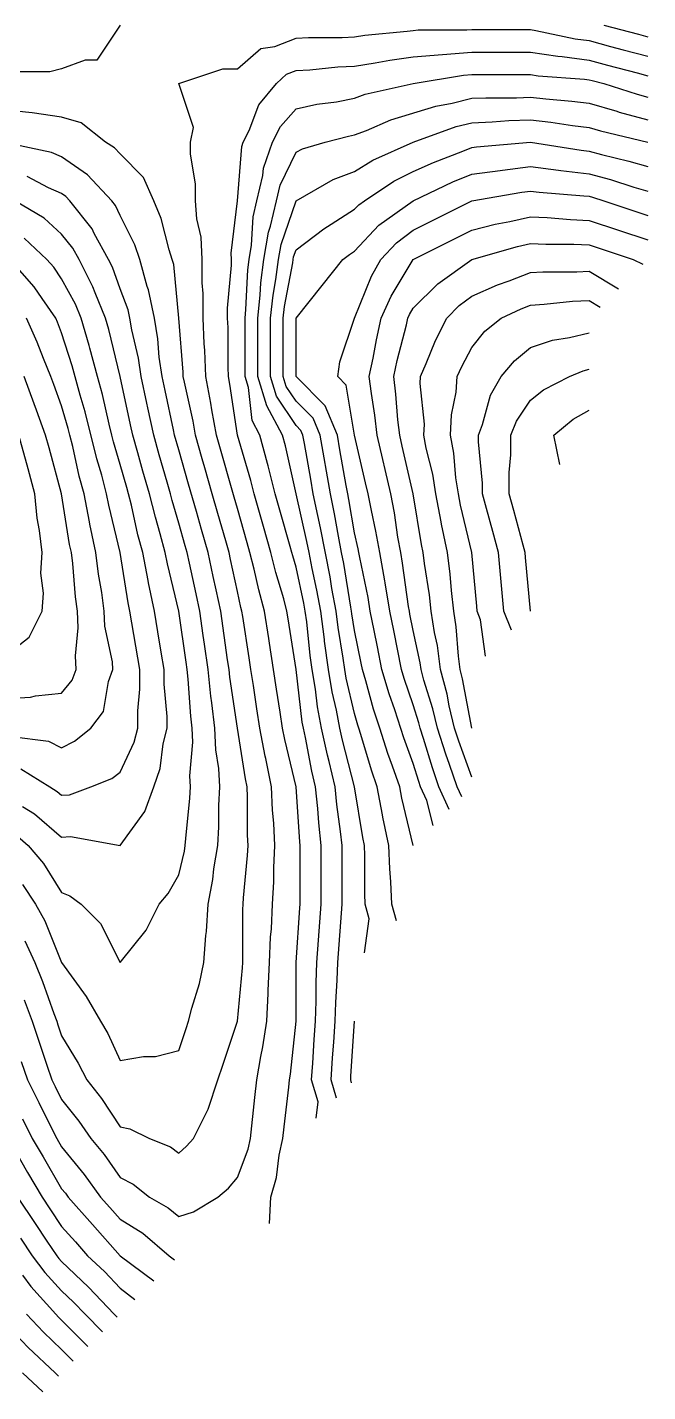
# Model space of a CAD drawing. Header units: inches. Extents: x 794995 to 811195, y 2485918 to 2508058.
# Drawn here: x 808358 to 808675, y 2498149 to 2498847 of the extents above; entities that cross this region are included whole.
import ezdxf

# ---------------------------------------------------------------- set-up
doc = ezdxf.new("R2010")
doc.units = ezdxf.units.IN
doc.header["$MEASUREMENT"] = 0
doc.layers.add('contour', color=7, linetype='Continuous')

msp = doc.modelspace()

# ---------------------------------------------------------------- linework, layer by layer
at = {"layer": 'contour'}
for points in [[(808405.16, 2498848.36), (808393.16, 2498830.36), (808387.16, 2498830.36), (808375.16, 2498825.86), (808369.16, 2498824.36), (808351.16, 2498824.36)], [(808481.66, 2498234.86), (808482.3, 2498248.36), (808485.16, 2498258.36), (808486.59, 2498269.79), (808488.49, 2498278.36), (808489.16, 2498284.36), (808491.41, 2498304.61), (808491.83, 2498308.36), (808492.3, 2498311.22), (808495.16, 2498338.36), (808495.16, 2498368.36), (808497.16, 2498396.36), (808497.3, 2498398.36), (808497.3, 2498428.36), (808497.09, 2498430.3), (808495.16, 2498458.36), (808489.35, 2498482.56), (808488.24, 2498488.36), (808486.98, 2498496.54), (808485.16, 2498508.36), (808483.62, 2498518.36), (808481.52, 2498532), (808481.16, 2498534.36), (808479.01, 2498548.36), (808476.07, 2498559.27), (808473.73, 2498569.79), (808471.59, 2498578.36), (808470.16, 2498583.36), (808465.16, 2498600.86), (808463.49, 2498606.7), (808462.16, 2498611.36), (808456.83, 2498630.03), (808454.45, 2498638.36), (808452.12, 2498651.4), (808451.61, 2498654.81), (808449.01, 2498668.36), (808448.49, 2498681.7), (808448.2, 2498685.32), (808447.66, 2498698.36), (808447.66, 2498710.86), (808447.16, 2498716.36), (808447.16, 2498728.36), (808446.59, 2498739.79), (808444.39, 2498749.13), (808443.73, 2498758.36), (808443.73, 2498766.93), (808441.16, 2498782.36), (808441.16, 2498788.36), (808442.66, 2498795.86), (808435.16, 2498818.36), (808457.66, 2498825.86), (808465.16, 2498825.86), (808477.16, 2498836.36), (808484.25, 2498837.45), (808495.16, 2498841.69), (808501.47, 2498842.05), (808518.84, 2498842.05), (808525.16, 2498842.36), (808530.38, 2498843.14), (808552, 2498845.2), (808555.16, 2498845.63), (808557.66, 2498845.86), (808582.66, 2498845.86), (808585.16, 2498846.05), (808615.16, 2498846.05), (808617.89, 2498845.63), (808638.1, 2498841.3), (808645.16, 2498840.36), (808656.07, 2498837.45), (808662.53, 2498835.73), (808675.16, 2498832.36)], [(808652.66, 2498848.36), (808670.42, 2498843.62), (808675.16, 2498842.36)], [(808505.54, 2498288.75), (808506.41, 2498297.11), (808503.16, 2498308.36), (808503.73, 2498316.93), (808504.53, 2498328.99), (808505.16, 2498338.36), (808505.5, 2498348.71), (808505.5, 2498358.02), (808505.87, 2498368.36), (808506.7, 2498379.9), (808508.02, 2498398.36), (808508.02, 2498428.36), (808506.77, 2498439.97), (808506.27, 2498447.25), (808505.16, 2498458.36), (808503.27, 2498466.47), (808499.96, 2498483.56), (808498.91, 2498488.36), (808498.32, 2498491.52), (808495.16, 2498518.36), (808491.16, 2498544.36), (808490.54, 2498548.36), (808488.84, 2498554.68), (808484.87, 2498568.08), (808482.3, 2498578.36), (808478.49, 2498591.7), (808477.16, 2498596.36), (808473.73, 2498608.36), (808472.02, 2498615.22), (808465.16, 2498638.36), (808461.29, 2498664.49), (808460.54, 2498668.36), (808460.36, 2498673.16), (808460.36, 2498693.56), (808460.16, 2498698.36), (808460.16, 2498703.36), (808462.16, 2498725.36), (808462.16, 2498728.36), (808462, 2498731.52), (808465.16, 2498758.36), (808467.38, 2498786.14), (808468.16, 2498788.36), (808471.16, 2498794.36), (808476.07, 2498807.45), (808485.16, 2498818.36), (808490.36, 2498823.16), (808495.16, 2498825.03), (808502.22, 2498825.42), (808516.59, 2498826.93), (808525.16, 2498827.36), (808535.75, 2498828.95), (808543.16, 2498830.36), (808555.16, 2498832), (808570.16, 2498833.36), (808585.16, 2498834.51), (808615.16, 2498834.51), (808629.16, 2498832.36), (808631.31, 2498832.21), (808645.16, 2498830.36), (808654.63, 2498827.84), (808669.7, 2498823.82), (808675.16, 2498822.36)], [(808515.85, 2498299.05), (808513.16, 2498308.36), (808513.91, 2498319.61), (808514.45, 2498327.65), (808515.16, 2498338.36), (808515.48, 2498348.04), (808516.27, 2498359.47), (808516.59, 2498368.36), (808518.73, 2498398.36), (808518.73, 2498428.36), (808517.96, 2498435.56), (808516.07, 2498449.27), (808515.16, 2498458.36), (808512.12, 2498471.4), (808511.31, 2498474.51), (808508.28, 2498488.36), (808506.21, 2498499.41), (808505.16, 2498508.36), (808503.49, 2498518.36), (808502.48, 2498525.68), (808500.61, 2498542.91), (808499.9, 2498548.36), (808499.16, 2498552.36), (808495.16, 2498570.86), (808493.45, 2498576.65), (808493.02, 2498578.36), (808492.16, 2498581.36), (808486.83, 2498600.03), (808484.45, 2498608.36), (808480.87, 2498622.65), (808480.61, 2498623.82), (808476.7, 2498638.36), (808472.66, 2498645.86), (808470.78, 2498662.74), (808469.07, 2498668.36), (808469.07, 2498698.36), (808469.55, 2498702.75), (808470.49, 2498723.03), (808471.16, 2498728.36), (808472.43, 2498735.63), (808473.27, 2498750.25), (808475.16, 2498758.36), (808478.2, 2498771.4), (808478.49, 2498775.03), (808483.16, 2498788.36), (808487.16, 2498796.36), (808495.16, 2498805.5), (808505.75, 2498807.77), (808515.93, 2498809.13), (808525.16, 2498810.86), (808530.61, 2498812.91), (808555.16, 2498818.36), (808580.87, 2498822.65), (808585.16, 2498822.98), (808615.16, 2498822.98), (808619.16, 2498822.36), (808642.85, 2498820.67), (808645.16, 2498820.36), (808646.74, 2498819.94), (808652.66, 2498818.36), (808669.7, 2498812.91), (808675.16, 2498811.44)], [(808530.16, 2498373.36), (808532.66, 2498390.86), (808530.61, 2498398.36), (808530.38, 2498403.58), (808530.38, 2498423.14), (808530.16, 2498428.36), (808529.3, 2498432.5), (808525.16, 2498458.36), (808519, 2498482.21), (808517.66, 2498488.36), (808515.93, 2498497.59), (808513.73, 2498506.93), (808511.83, 2498518.36), (808509.79, 2498533), (808509.7, 2498533.82), (808507.79, 2498548.36), (808505.82, 2498559.03), (808503.44, 2498570.09), (808501.83, 2498578.36), (808500.74, 2498583.94), (808495.16, 2498608.36), (808489.7, 2498632.91), (808488.24, 2498638.36), (808480.16, 2498653.36), (808475.59, 2498668.36), (808475.59, 2498698.36), (808476.87, 2498710.07), (808477.16, 2498716.36), (808478.66, 2498728.36), (808481.12, 2498742.4), (808482.12, 2498745.32), (808485.16, 2498758.36), (808487.05, 2498766.47), (808495.16, 2498783.36), (808498.49, 2498785.03), (808510.16, 2498788.36), (808522, 2498791.52), (808525.16, 2498792.11), (808531.16, 2498794.36), (808543.62, 2498799.9), (808566.7, 2498806.82), (808575.16, 2498808.36), (808585.16, 2498810.86), (808592.36, 2498811.16), (808607.96, 2498811.16), (808615.16, 2498811.44), (808622.98, 2498810.54), (808636.27, 2498809.47), (808645.16, 2498808.36), (808659.28, 2498804.24), (808660.61, 2498803.82), (808675.16, 2498799.9)], [(808356.07, 2498349.27), (808360.16, 2498338.36), (808367.66, 2498315.86), (808370.16, 2498308.36), (808371.83, 2498305.03), (808375.16, 2498298.36), (808384.05, 2498287.25), (808390.16, 2498278.36), (808396.88, 2498270.09), (808405.16, 2498258.36), (808411.83, 2498255.03), (808420.16, 2498248.36), (808429.7, 2498242.91), (808435.16, 2498238.36), (808442.66, 2498240.86), (808455.16, 2498248.36), (808460.54, 2498252.98), (808465.16, 2498258.36), (808470.61, 2498272.91), (808471.83, 2498278.36), (808474.16, 2498299.36), (808475.16, 2498308.36), (808477.16, 2498320.36), (808478.2, 2498325.32), (808480.16, 2498338.36), (808480.87, 2498352.65), (808480.87, 2498354.08), (808481.52, 2498368.36), (808482.12, 2498381.4), (808482.53, 2498385.73), (808483.16, 2498398.36), (808483.73, 2498409.79), (808483.73, 2498416.93), (808484.25, 2498428.36), (808483.73, 2498439.79), (808483.16, 2498446.36), (808482.66, 2498458.36), (808479.64, 2498472.84), (808479.44, 2498474.08), (808476.7, 2498488.36), (808475.16, 2498498.36), (808473.34, 2498510.18), (808472.08, 2498518.36), (808471.16, 2498524.36), (808467.89, 2498545.63), (808467.47, 2498548.36), (808466.98, 2498550.18), (808465.16, 2498558.36), (808461.63, 2498574.83), (808460.87, 2498578.36), (808459.16, 2498584.36), (808455.16, 2498598.36), (808452.3, 2498608.36), (808448.49, 2498621.7), (808447.16, 2498626.36), (808443.73, 2498638.36), (808442.43, 2498645.63), (808438.02, 2498665.5), (808437.47, 2498668.36), (808437.38, 2498670.58), (808435.16, 2498698.36), (808432.55, 2498725.75), (808431.83, 2498728.36), (808430.16, 2498733.36), (808426.16, 2498749.36), (808422.3, 2498758.36), (808417.16, 2498770.36), (808405.16, 2498782.36), (808402.3, 2498785.5), (808397.66, 2498788.36), (808385.16, 2498798.36), (808375.16, 2498801.22), (808360.16, 2498803.36), (808345.16, 2498805.03)], [(808546.59, 2498389.79), (808544.25, 2498398.36), (808543.73, 2498409.79), (808543.16, 2498416.36), (808542.66, 2498428.36), (808539.64, 2498442.84), (808539.44, 2498444.08), (808536.7, 2498458.36), (808533.73, 2498466.93), (808528.32, 2498485.2), (808527.3, 2498488.36), (808526.78, 2498489.98), (808525.16, 2498495.86), (808520.87, 2498514.08), (808520.16, 2498518.36), (808519.35, 2498524.17), (808516.79, 2498539.99), (808515.69, 2498548.36), (808513.55, 2498559.97), (808512.6, 2498565.8), (808507.72, 2498590.92), (808506.27, 2498597.25), (808503.98, 2498608.36), (808502.66, 2498615.86), (808499.45, 2498634.08), (808498.69, 2498638.36), (808497.66, 2498640.86), (808495.16, 2498643.36), (808485.16, 2498658.36), (808482.12, 2498668.36), (808482.12, 2498698.36), (808483.39, 2498710.13), (808484.87, 2498718.08), (808486.16, 2498728.36), (808487.5, 2498736.02), (808495.16, 2498758.36), (808514.25, 2498769.27), (808525.16, 2498773.36), (808534.39, 2498779.13), (808555.16, 2498788.36), (808577.16, 2498796.36), (808585.16, 2498798.36), (808595.59, 2498798.8), (808604.05, 2498799.47), (808615.16, 2498799.9), (808625.5, 2498798.71), (808636.59, 2498796.93), (808645.16, 2498795.86), (808650.97, 2498794.17), (808675.16, 2498788.36)], [(808356.41, 2498379.61), (808361.52, 2498368.36), (808365.48, 2498358.68), (808371.16, 2498342.36), (808372.66, 2498338.36), (808373.28, 2498336.49), (808375.16, 2498330.86), (808383.73, 2498316.93), (808388.02, 2498308.36), (808395.56, 2498298.76), (808405.16, 2498284.36), (808410.16, 2498283.36), (808420.16, 2498278.36), (808430.87, 2498274.08), (808435.16, 2498270.86), (808439.16, 2498274.36), (808442.66, 2498278.36), (808450.16, 2498293.36), (808455.16, 2498308.36), (808457.66, 2498315.86), (808465.16, 2498338.36), (808467.77, 2498365.75), (808467.89, 2498368.36), (808468.02, 2498371.22), (808468.02, 2498395.5), (808468.16, 2498398.36), (808468.32, 2498401.52), (808470.38, 2498423.14), (808470.61, 2498428.36), (808470.38, 2498433.58), (808470.38, 2498453.14), (808470.16, 2498458.36), (808469.3, 2498462.5), (808465.16, 2498488.36), (808461.29, 2498514.49), (808460.87, 2498518.36), (808460.16, 2498523.36), (808456.59, 2498548.36), (808454.25, 2498559.27), (808452.81, 2498566.01), (808450.16, 2498578.36), (808446.83, 2498590.03), (808444.16, 2498599.36), (808440.16, 2498613.36), (808435.16, 2498630.86), (808433.02, 2498638.36), (808432.43, 2498641.09), (808428.1, 2498661.3), (808426.59, 2498668.36), (808425.16, 2498678.36), (808424.45, 2498687.65), (808422.66, 2498698.36), (808419.64, 2498712.84), (808419.01, 2498714.51), (808415.16, 2498728.36), (808412.66, 2498735.86), (808405.16, 2498750.86), (808402.76, 2498755.96), (808400.87, 2498758.36), (808388.49, 2498771.7), (808375.16, 2498780.86), (808369.94, 2498783.14), (808345.16, 2498788.36)], [(808555.16, 2498428.36), (808549.35, 2498452.56), (808548.24, 2498458.36), (808544.57, 2498468.95), (808542.19, 2498475.39), (808538.02, 2498488.36), (808534.89, 2498498.09), (808530.87, 2498512.65), (808529.16, 2498518.36), (808528.49, 2498521.69), (808525.16, 2498538.36), (808523.76, 2498546.97), (808523.58, 2498548.36), (808523.22, 2498550.3), (808519.58, 2498572.78), (808518.49, 2498578.36), (808516.88, 2498586.64), (808514.91, 2498598.12), (808512.81, 2498608.36), (808507.51, 2498638.36), (808503.91, 2498647.11), (808495.16, 2498655.86), (808490.16, 2498663.36), (808488.64, 2498668.36), (808488.64, 2498698.36), (808489.28, 2498704.24), (808493.45, 2498726.65), (808493.66, 2498728.36), (808493.88, 2498729.64), (808495.16, 2498733.36), (808509.44, 2498744.08), (808513.16, 2498746.36), (808525.16, 2498754.08), (808527.23, 2498756.29), (808530.16, 2498758.36), (808545.16, 2498768.36), (808555.16, 2498773.36), (808565.5, 2498778.02), (808580.54, 2498783.75), (808585.16, 2498785.63), (808587.56, 2498785.96), (808615.16, 2498788.36), (808641.02, 2498784.22), (808645.16, 2498783.75), (808651.47, 2498782.05), (808665.48, 2498778.68), (808675.16, 2498775.86)], [(808565.39, 2498438.59), (808562.08, 2498451.44), (808558.91, 2498458.36), (808557.95, 2498461.15), (808555.16, 2498470.36), (808550.29, 2498483.5), (808545.69, 2498497.84), (808542.85, 2498506.05), (808539.16, 2498518.36), (808536.83, 2498530.03), (808535.16, 2498538.36), (808533.16, 2498548.36), (808532.02, 2498555.22), (808527.77, 2498575.75), (808527.3, 2498578.36), (808526.98, 2498580.18), (808525.16, 2498588.36), (808522.23, 2498605.43), (808521.63, 2498608.36), (808520.87, 2498612.65), (808517.66, 2498630.86), (808516.34, 2498638.36), (808510.16, 2498653.36), (808495.16, 2498668.36), (808495.16, 2498698.36), (808508.49, 2498715.03), (808519.16, 2498728.36), (808522.55, 2498730.97), (808525.16, 2498732.65), (808537.57, 2498745.95), (808555.16, 2498758.36), (808575.48, 2498768.04), (808585.16, 2498772), (808599.56, 2498773.96), (808600.87, 2498774.08), (808615.16, 2498775.86), (808629.44, 2498774.08), (808630.68, 2498773.88), (808645.16, 2498772.21), (808656.07, 2498769.27), (808668.1, 2498765.42), (808675.16, 2498763.36)], [(808355.16, 2498408.36), (808361.83, 2498398.36), (808366.59, 2498389.79), (808375.16, 2498368.36), (808387.79, 2498350.99), (808395.16, 2498338.36), (808398.84, 2498332.05), (808405.16, 2498318.36), (808417.16, 2498320.36), (808423.16, 2498320.36), (808435.16, 2498323.36), (808438.91, 2498334.61), (808440.16, 2498338.36), (808441.83, 2498345.03), (808445.75, 2498357.77), (808448.02, 2498368.36), (808449.01, 2498382.21), (808449.28, 2498384.24), (808450.16, 2498398.36), (808452.53, 2498410.99), (808453.16, 2498416.36), (808455.16, 2498428.36), (808455.69, 2498437.84), (808455.69, 2498448.89), (808456.16, 2498458.36), (808455.69, 2498467.84), (808454.05, 2498477.25), (808453.62, 2498488.36), (808452.12, 2498501.4), (808451.61, 2498504.81), (808450.16, 2498518.36), (808448.28, 2498531.49), (808447.66, 2498535.86), (808445.87, 2498548.36), (808443.98, 2498557.19), (808440.61, 2498572.91), (808439.45, 2498578.36), (808438.49, 2498581.69), (808435.16, 2498593.36), (808431.73, 2498604.93), (808430.87, 2498608.36), (808429.16, 2498614.36), (808425.16, 2498628.36), (808422.3, 2498638.36), (808419.28, 2498652.48), (808418.79, 2498654.72), (808415.87, 2498668.36), (808414.53, 2498677.74), (808411.16, 2498692.36), (808410.16, 2498698.36), (808409.3, 2498702.5), (808405.16, 2498713.36), (808401.16, 2498724.36), (808399.16, 2498728.36), (808391.83, 2498741.7), (808390.76, 2498743.96), (808379.45, 2498758.36), (808377.38, 2498760.58), (808375.16, 2498762.11), (808368.49, 2498765.03), (808357.57, 2498770.77)], [(808573.59, 2498446.79), (808568.28, 2498458.36), (808564.93, 2498468.13), (808560.38, 2498483.14), (808558.69, 2498488.36), (808558.02, 2498491.22), (808555.16, 2498500.36), (808550.54, 2498513.75), (808549.16, 2498518.36), (808545.16, 2498538.36), (808543.16, 2498548.36), (808540.76, 2498562.76), (808540.61, 2498563.82), (808538.02, 2498578.36), (808536.07, 2498589.27), (808533.73, 2498599.79), (808532.08, 2498608.36), (808530.78, 2498613.99), (808525.16, 2498638.36), (808520.87, 2498664.08), (808516.59, 2498668.36), (808517.66, 2498675.86), (808525.16, 2498698.36), (808533.73, 2498719.79), (808538.49, 2498728.36), (808546.59, 2498736.93), (808555.16, 2498743.36), (808585.16, 2498758.36), (808610.71, 2498762.81), (808615.16, 2498763.36), (808619.6, 2498762.81), (808642.55, 2498760.97), (808645.16, 2498760.67), (808646.98, 2498760.18), (808652.66, 2498758.36), (808675.16, 2498750.86)], [(808351.16, 2498434.36), (808358.02, 2498428.36), (808365.93, 2498419.13), (808375.16, 2498404.36), (808379.45, 2498402.65), (808385.16, 2498398.36), (808395.16, 2498388.36), (808405.16, 2498368.36), (808418.49, 2498385.03), (808425.16, 2498398.36), (808429.7, 2498403.82), (808435.16, 2498413.36), (808438.02, 2498425.5), (808438.49, 2498428.36), (808438.69, 2498431.89), (808440.87, 2498452.65), (808441.16, 2498458.36), (808440.87, 2498464.08), (808442.36, 2498481.16), (808442.08, 2498488.36), (808441.37, 2498494.57), (808439.96, 2498513.56), (808439.45, 2498518.36), (808438.91, 2498522.11), (808435.16, 2498548.36), (808429.35, 2498572.56), (808428.24, 2498578.36), (808425.69, 2498587.84), (808423.16, 2498596.36), (808420.16, 2498608.36), (808416.83, 2498620.03), (808414.16, 2498629.36), (808411.59, 2498638.36), (808410.45, 2498643.66), (808405.16, 2498668.36), (808399.35, 2498692.56), (808397.66, 2498698.36), (808392.3, 2498711.22), (808391.16, 2498714.36), (808384.16, 2498728.36), (808380.97, 2498734.17), (808375.16, 2498741.22), (808366.27, 2498749.47), (808351.16, 2498758.36)], [(808580.02, 2498453.22), (808577.66, 2498458.36), (808573.73, 2498469.79), (808571.83, 2498475.03), (808567.51, 2498488.36), (808565.16, 2498498.36), (808560.61, 2498512.91), (808559.16, 2498518.36), (808558.69, 2498521.89), (808555.16, 2498538.36), (808553.49, 2498546.7), (808553.16, 2498548.36), (808552.76, 2498550.76), (808549.7, 2498572.91), (808548.73, 2498578.36), (808547.33, 2498586.19), (808545.48, 2498598.68), (808543.62, 2498608.36), (808536.7, 2498638.36), (808535.5, 2498648.71), (808533.73, 2498659.79), (808532.66, 2498668.36), (808534.63, 2498677.84), (808536.27, 2498687.25), (808538.79, 2498698.36), (808543.91, 2498709.61), (808555.16, 2498728.36), (808585.16, 2498743.36), (808597.16, 2498746.36), (808604.57, 2498747.77), (808615.16, 2498750.18), (808623.73, 2498749.79), (808635.56, 2498748.76), (808645.16, 2498748.36), (808675.16, 2498738.36)], [(808355.16, 2498448.36), (808361.31, 2498444.51), (808375.16, 2498432.65), (808379.77, 2498432.98), (808405.16, 2498428.36), (808417.79, 2498445.73), (808422.3, 2498458.36), (808425.69, 2498467.84), (808427.16, 2498480.36), (808429.16, 2498488.36), (808429.16, 2498494.36), (808427.66, 2498510.86), (808427.66, 2498518.36), (808426.16, 2498527.36), (808424.45, 2498537.65), (808422.66, 2498548.36), (808419.64, 2498562.84), (808419.44, 2498564.08), (808416.7, 2498578.36), (808414.25, 2498587.45), (808410.87, 2498602.65), (808409.45, 2498608.36), (808408.49, 2498611.69), (808405.16, 2498623.36), (808401.73, 2498634.93), (808400.87, 2498638.36), (808399.44, 2498644.08), (808396.07, 2498659.27), (808393.62, 2498668.36), (808389.7, 2498682.91), (808389.28, 2498684.24), (808385.16, 2498698.36), (808382.22, 2498705.42), (808375.16, 2498718.36), (808371.16, 2498724.36), (808367.66, 2498728.36), (808356.07, 2498739.27)], [(808585.16, 2498463.36), (808578.49, 2498481.69), (808576.34, 2498488.36), (808573.62, 2498499.9), (808572.53, 2498505.73), (808569.16, 2498518.36), (808567.51, 2498530.71), (808566.07, 2498537.45), (808564.39, 2498548.36), (808563.44, 2498556.64), (808560.87, 2498572.65), (808560.16, 2498578.36), (808559.3, 2498582.5), (808555.16, 2498608.36), (808549.53, 2498632.74), (808548.24, 2498638.36), (808547.33, 2498646.19), (808546.27, 2498659.47), (808545.16, 2498668.36), (808546.88, 2498676.64), (808551.63, 2498694.83), (808552.43, 2498698.36), (808553.28, 2498700.24), (808555.16, 2498703.36), (808567.66, 2498715.86), (808585.16, 2498728.36), (808608.49, 2498735.03), (808615.16, 2498736.54), (808622.98, 2498736.19), (808637.33, 2498736.19), (808645.16, 2498735.86), (808667.66, 2498728.36), (808672.66, 2498725.86)], [(808354.39, 2498467.59), (808369.16, 2498458.36), (808372.85, 2498456.05), (808375.16, 2498454.08), (808379.16, 2498454.36), (808390.16, 2498458.36), (808400.87, 2498462.65), (808405.16, 2498465.86), (808412.36, 2498481.16), (808414.16, 2498488.36), (808414.16, 2498497.36), (808415.16, 2498508.36), (808415.16, 2498518.36), (808411.16, 2498542.36), (808410.16, 2498548.36), (808409.3, 2498552.5), (808405.16, 2498578.36), (808399.35, 2498602.56), (808398.24, 2498608.36), (808395.69, 2498617.84), (808393.16, 2498626.36), (808387.16, 2498650.36), (808384.63, 2498658.89), (808380.61, 2498673.82), (808375.16, 2498690.86), (808373.09, 2498696.29), (808372.16, 2498698.36), (808365.16, 2498708.36), (808361.16, 2498714.36), (808348.91, 2498728.36)], [(808585.16, 2498488.36), (808580.42, 2498513.62), (808579.16, 2498518.36), (808578.24, 2498525.28), (808577.16, 2498540.36), (808575.93, 2498548.36), (808574.72, 2498558.8), (808574.05, 2498567.25), (808572.66, 2498578.36), (808569.64, 2498592.84), (808569.44, 2498594.08), (808566.7, 2498608.36), (808565.16, 2498618.36), (808561.83, 2498631.69), (808560.61, 2498638.36), (808560.87, 2498644.08), (808558.69, 2498664.83), (808558.91, 2498668.36), (808561.83, 2498675.03), (808566.59, 2498686.93), (808572.3, 2498698.36), (808578.73, 2498704.79), (808585.16, 2498709.61), (808598.2, 2498715.32), (808604.25, 2498717.45), (808615.16, 2498721.69), (808621.47, 2498722.05), (808638.84, 2498722.05), (808645.16, 2498722.36), (808660.16, 2498713.36)], [(808592.08, 2498525.28), (808589.66, 2498543.86), (808587.89, 2498548.36), (808587.66, 2498550.86), (808585.16, 2498578.36), (808579.35, 2498602.56), (808578.24, 2498608.36), (808576.98, 2498616.54), (808575.93, 2498629.13), (808574.25, 2498638.36), (808574.72, 2498648.8), (808577.16, 2498660.36), (808577.66, 2498668.36), (808579.94, 2498673.58), (808585.16, 2498683.36), (808591.83, 2498691.69), (808600.16, 2498698.36), (808610.36, 2498703.16), (808615.16, 2498705.03), (808622.22, 2498705.42), (808636.59, 2498706.93), (808645.16, 2498707.36), (808650.78, 2498703.99)], [(808349.45, 2498484.08), (808368.49, 2498481.69), (808375.16, 2498478.36), (808381.83, 2498481.69), (808390.16, 2498488.36), (808396.59, 2498496.93), (808399.16, 2498512.36), (808401.41, 2498518.36), (808401.16, 2498522.36), (808397.33, 2498540.54), (808396.98, 2498548.36), (808395.69, 2498557.84), (808394.05, 2498567.25), (808392.66, 2498578.36), (808389.64, 2498592.84), (808389.44, 2498594.08), (808386.7, 2498608.36), (808384.25, 2498617.45), (808380.87, 2498632.65), (808379.45, 2498638.36), (808378.59, 2498641.79), (808375.16, 2498653.36), (808371.16, 2498664.36), (808369.7, 2498668.36), (808365.93, 2498677.59), (808362.74, 2498685.95), (808357.16, 2498698.36)], [(808605.38, 2498538.58), (808601.52, 2498548.36), (808598.79, 2498578.36), (808595.87, 2498589.08), (808592.66, 2498600.86), (808590.61, 2498608.36), (808590.61, 2498613.82), (808588.49, 2498635.03), (808588.49, 2498638.36), (808590.61, 2498643.82), (808594.63, 2498658.89), (808600.16, 2498668.36), (808606.98, 2498676.54), (808615.16, 2498683.36), (808626.41, 2498687.11), (808635.16, 2498688.36), (808645.16, 2498690.86)], [(808615.16, 2498548.36), (808612.66, 2498575.86), (808612.43, 2498578.36), (808611.41, 2498582.11), (808606.59, 2498599.79), (808604.25, 2498608.36), (808604.25, 2498619.27), (808605.16, 2498628.36), (808605.16, 2498638.36), (808607.96, 2498645.56), (808615.16, 2498656.36), (808621.83, 2498661.69), (808635.16, 2498668.36), (808642.16, 2498671.36), (808645.16, 2498672.11)], [(808345.16, 2498503.36), (808359.28, 2498504.24), (808361.83, 2498505.03), (808375.16, 2498506.36), (808380.61, 2498512.91), (808382.66, 2498518.36), (808382.22, 2498525.42), (808383.73, 2498539.79), (808383.34, 2498548.36), (808382.36, 2498555.56), (808380.87, 2498572.65), (808380.16, 2498578.36), (808379.3, 2498582.5), (808375.16, 2498608.36), (808368.73, 2498631.93), (808366.98, 2498638.36), (808362.3, 2498651.22), (808361.16, 2498654.36), (808356.07, 2498668.36)], [(808630.16, 2498623.36), (808627.16, 2498638.36), (808636.98, 2498646.54), (808645.16, 2498651.22)], [(808345.16, 2498524.36), (808358.49, 2498535.03), (808365.16, 2498548.36), (808365.93, 2498557.59), (808364.57, 2498567.77), (808365.16, 2498578.36), (808363.91, 2498589.61), (808362.66, 2498595.86), (808361.52, 2498608.36), (808358.02, 2498621.22), (808353.34, 2498638.36)], [(808523.61, 2498306.81), (808523.16, 2498308.36), (808523.28, 2498310.24), (808525.16, 2498338.36)], [(808354.53, 2498317.74), (808357.66, 2498308.36), (808363.49, 2498296.69), (808370.16, 2498283.36), (808372.66, 2498278.36), (808375.16, 2498274.08), (808386.77, 2498259.97), (808395.16, 2498248.36), (808399.87, 2498243.07), (808405.16, 2498237.11), (808416.7, 2498229.9), (808430.16, 2498218.36), (808433.02, 2498216.22)], [(808355.16, 2498288.36), (808360.16, 2498278.36), (808365.69, 2498268.89), (808375.16, 2498252.65), (808377.09, 2498250.3), (808378.49, 2498248.36), (808391.04, 2498234.24), (808405.16, 2498218.36), (808422.3, 2498205.5)], [(808351.16, 2498272.36), (808357.79, 2498260.99), (808365.16, 2498248.36), (808369.16, 2498242.36), (808375.16, 2498233.36), (808382.22, 2498225.42), (808388.49, 2498218.36), (808397.05, 2498210.25), (808405.16, 2498201.7), (808412.66, 2498195.86)], [(808352.66, 2498248.36), (808361.66, 2498234.86), (808367.66, 2498225.86), (808372.66, 2498218.36), (808373.73, 2498216.93), (808375.16, 2498215.36), (808389.01, 2498202.21), (808402.16, 2498188.36), (808403.66, 2498186.86)], [(808354.16, 2498227.36), (808360.16, 2498218.36), (808366.59, 2498209.79), (808375.16, 2498200.36), (808381.31, 2498194.52), (808387.16, 2498188.36), (808396.16, 2498179.36)], [(808355.16, 2498208.36), (808359.37, 2498202.57), (808372.16, 2498188.36), (808373.62, 2498186.82), (808375.16, 2498185.36), (808388.66, 2498171.86)], [(808345.16, 2498185.03), (808358.13, 2498171.33), (808371.83, 2498158.36), (808373.55, 2498156.75)], [(808357.16, 2498188.36), (808365.93, 2498179.13), (808375.16, 2498170.36), (808381.16, 2498164.36)], [(808355.16, 2498158.36), (808365.52, 2498148.72)]]:
    msp.add_lwpolyline(points, dxfattribs=at)

doc.saveas('drawing.dxf')
